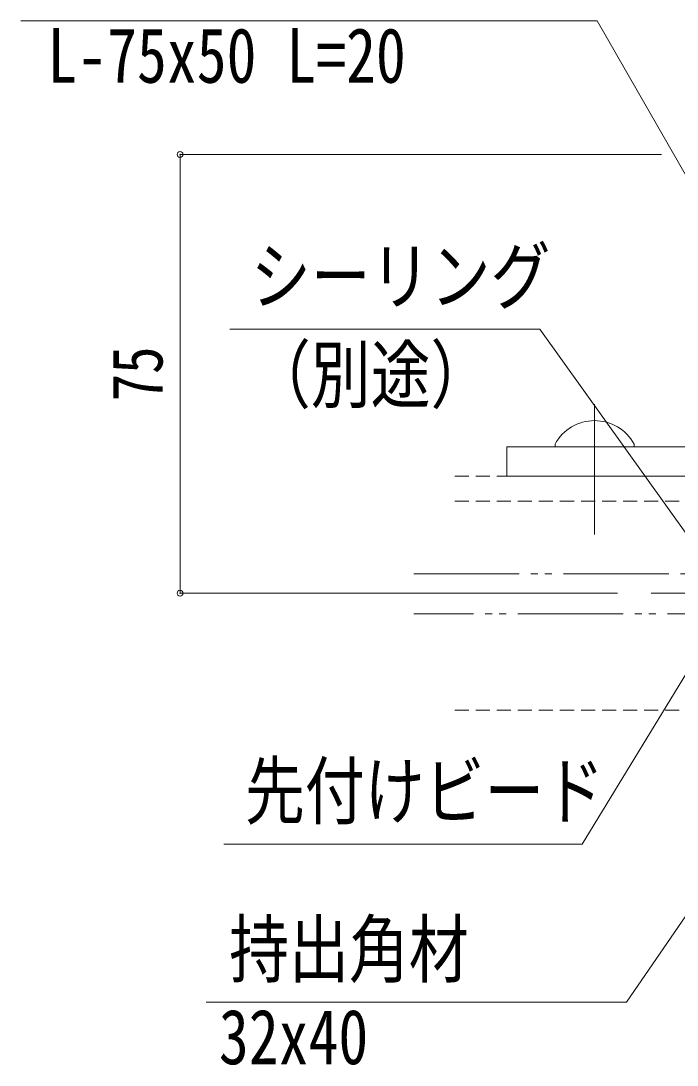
# Model space of a CAD drawing. Units: millimetres at full size; details may follow other scales. Extents: x -3475 to 3471, y -1129 to 1133.
# Drawn here: x 2203.2 to 2427.7, y -685.4 to -328.4 of the extents above; entities that cross this region are included whole.
import ezdxf
from ezdxf.enums import TextEntityAlignment as Align

# ---------------------------------------------------------------- set-up
doc = ezdxf.new("R2010")
doc.units = ezdxf.units.MM
doc.header["$LTSCALE"] = 4
doc.header["$PDMODE"] = 32
doc.header["$PDSIZE"] = 2
for name, pattern in [('CHAIN2', [12, 9, -1, 1, -1]), ('DASHED1', [1.8, 1.2, -0.6]), ('DOUBLE_CHAIN2', [12.8, 9, -1, 0.6, -0.6, 0.6, -1])]:
    doc.linetypes.add(name, pattern=pattern)
for name, color, linetype, lineweight in [('0-0_0', 7, 'Continuous', 9), ('0-1_1手摺寸法', 3, 'Continuous', 9), ('0-3_2A', 1, 'DOUBLE_CHAIN2', 9), ('0-5_2躯体隠れ', 6, 'DASHED1', 9), ('0-6_2躯体線', 4, 'Continuous', 5), ('0-7_3中心線', 2, 'CHAIN2', 9), ('0-8_41ｱﾙﾐ', 6, 'Continuous', 9), ('0-A_4アルミ', 6, 'Continuous', 9)]:
    doc.layers.add(name, color=color, linetype=linetype, lineweight=lineweight)
doc.styles.add('ＭＳ ゴシック', font='')
doc.styles.get('ＭＳ ゴシック').set_extended_font_data('MS Gothic')

msp = doc.modelspace()

# ---------------------------------------------------------------- linework, layer by layer
at = {"layer": '0-0_0'}
for points in [[(2463.44, -438.333), (2400.376, -328.414), (2203.226, -328.414)], [(2438.74, -514.827), (2380.762, -433.826), (2274.678, -433.826)], [(2441.975, -533.327), (2395.144, -609.803), (2272.623, -609.803)], [(2484.854, -555.577), (2410.394, -663.923), (2266.62, -663.923)]]:
    msp.add_lwpolyline(points, dxfattribs=at)
at = {"layer": '0-1_1手摺寸法'}
for p, q in [((2422.326, -374.077), (2257.668, -374.077)), ((2257.668, -524.077), (2257.668, -374.077)), ((2257.668, -378.677), (2257.668, -519.477)), ((2407.326, -524.077), (2257.668, -524.077))]:
    msp.add_line(p, q, dxfattribs=at)
for p in [(2257.668, -374.077), (2257.668, -524.077)]:
    msp.add_point(p, dxfattribs=at)
at = {"layer": '0-3_2A'}
msp.add_lwpolyline([(2337.616, -517.477), (2460.44, -517.477), (2460.44, -531.077), (2337.616, -531.077)], dxfattribs=at)
at = {"layer": '0-5_2躯体隠れ'}
for p, q in [((2351.616, -484.077), (3274.44, -484.077)), ((2351.616, -492.577), (2474.44, -492.577)), ((2351.616, -564.077), (3274.44, -564.077))]:
    msp.add_line(p, q, dxfattribs=at)
at = {"layer": '0-6_2躯体線'}
for p, q in [((2399.44, -503.958), (2399.44, -459.444)), ((2385.94, -473.077), (2385.94, -474.077)), ((2385.94, -474.077), (2412.94, -474.077)), ((2412.94, -473.077), (2412.94, -474.077))]:
    msp.add_line(p, q, dxfattribs=at)
msp.add_arc((2399.44, -480.468), 15.391, 28.699, 151.301, dxfattribs=at)
at = {"layer": '0-7_3中心線'}
msp.add_line((2418.826, -524.077), (3274.44, -524.077), dxfattribs=at)
at = {"layer": '0-8_41ｱﾙﾐ'}
msp.add_lwpolyline([(2469.44, -429.258), (2469.44, -484.077), (2369.44, -484.077)], dxfattribs=at)
at = {"layer": '0-A_4アルミ'}
for p, q in [((2369.44, -474.077), (2369.44, -484.077)), ((2459.44, -474.077), (2369.44, -474.077))]:
    msp.add_line(p, q, dxfattribs=at)

# ---------------------------------------------------------------- texts
at = {"layer": '0-0_0', "style": 'ＭＳ ゴシック', "width": 0.8}
for s, p in [('L-75x50 L=20', (2212.294, -355.204)), ('シーリング', (2281.894, -430.683)), ('（別途）', (2281.894, -464.359)), ('先付けビード', (2279.838, -606.66)), ('持出角材', (2274.462, -660.78)), ('32x40', (2270.959, -690.713))]:
    msp.add_text(s, height=18.77, dxfattribs=at).set_placement(p, align=Align.BOTTOM_LEFT)
at = {"layer": '0-1_1手摺寸法', "color": 7, "style": 'ＭＳ ゴシック', "width": 0.8}
msp.add_text('75', height=17.27, rotation=90, dxfattribs=at).set_placement((2256.849, -458.498), align=Align.BOTTOM_LEFT)

doc.saveas('drawing.dxf')
